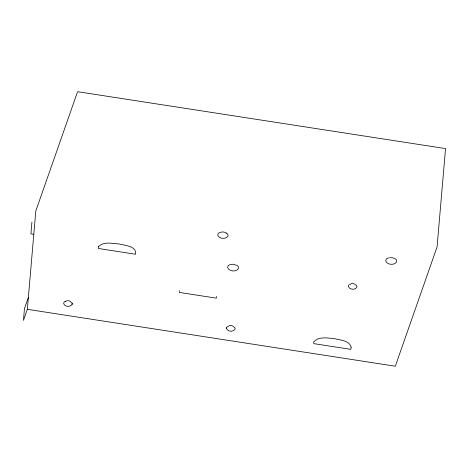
<?xml version="1.0" encoding="UTF-8"?>
<svg xmlns="http://www.w3.org/2000/svg" width="469" height="469" viewBox="0 0 469 469"><rect width="100%" height="100%" fill="white"/><g stroke="black" fill="none" stroke-linecap="round" stroke-linejoin="round"><path stroke-width="0.7" d="M31.927 222.072L30.907 233.873L33.762 234.312M27.337 309.311L35.808 210.98L77.584 91.69L445.55 148.591L437.073 246.929L395.303 366.219L27.337 309.311L23.45 320.409L24.464 308.608L28.351 297.516M65.502 301.286L64.083 302.071L63.649 303.73C64.745 306.878 70.473 307.371 72.091 304.457L72.191 303.32L71.435 302.206M72.091 304.457L72.191 303.32M179.234 290.698L179.34 292.433L216.32 298.155L216.666 296.49M234.318 327.051L235.069 328.165L234.975 329.302C233.351 332.216 227.629 331.724 226.533 328.57L226.633 327.438L227.565 326.465M226.533 328.57L226.633 327.438M349.423 284.495L348.49 285.469L348.397 286.6C349.493 289.754 355.215 290.247 356.833 287.327L356.932 286.196L356.176 285.076M229.98 264.592L228.145 265.636L227.588 267.641C229.112 271.639 236.247 272.202 238.44 268.555L238.258 266.486L236.646 265.149M230.525 264.709L232.905 264.194L236.071 265.173M388.115 257.95L386.28 258.994L385.723 260.999C387.247 264.997 394.382 265.56 396.575 261.913L396.393 259.844L394.781 258.507M388.66 258.067L389.34 257.78M219.967 232.389L218.237 233.345L217.722 235.239C219.199 238.967 225.929 239.542 228.022 236.124L227.84 234.172L226.293 232.935M390.149 257.604L392.829 257.827L394.206 258.53M350.103 284.577A2.732 1.401 4.9 0 1 352.905 283.593A2.732 1.401 4.9 0 1 355.496 285.041M220.5 232.413A3.33 1.712 4.9 0 1 226.169 233.292M65.572 301.368A2.732 1.401 4.9 0 1 68.515 300.764A2.732 1.401 4.9 0 1 70.755 302.171M228.245 326.553A2.732 1.401 4.9 0 1 231.041 325.568A2.732 1.401 4.9 0 1 233.632 327.016M351.152 347.171L350.8 349.358L313.814 343.636L313.708 341.907C318.785 336.039 327.825 338.178 334.579 338.647C340.177 340.195 349.352 340.347 351.152 347.171M98.343 246.753L98.449 248.494L135.435 254.21L135.658 253.946C136.309 245.768 124.59 245.51 119.062 243.95C112.384 243.534 103.555 241.218 98.343 246.753"/></g></svg>
